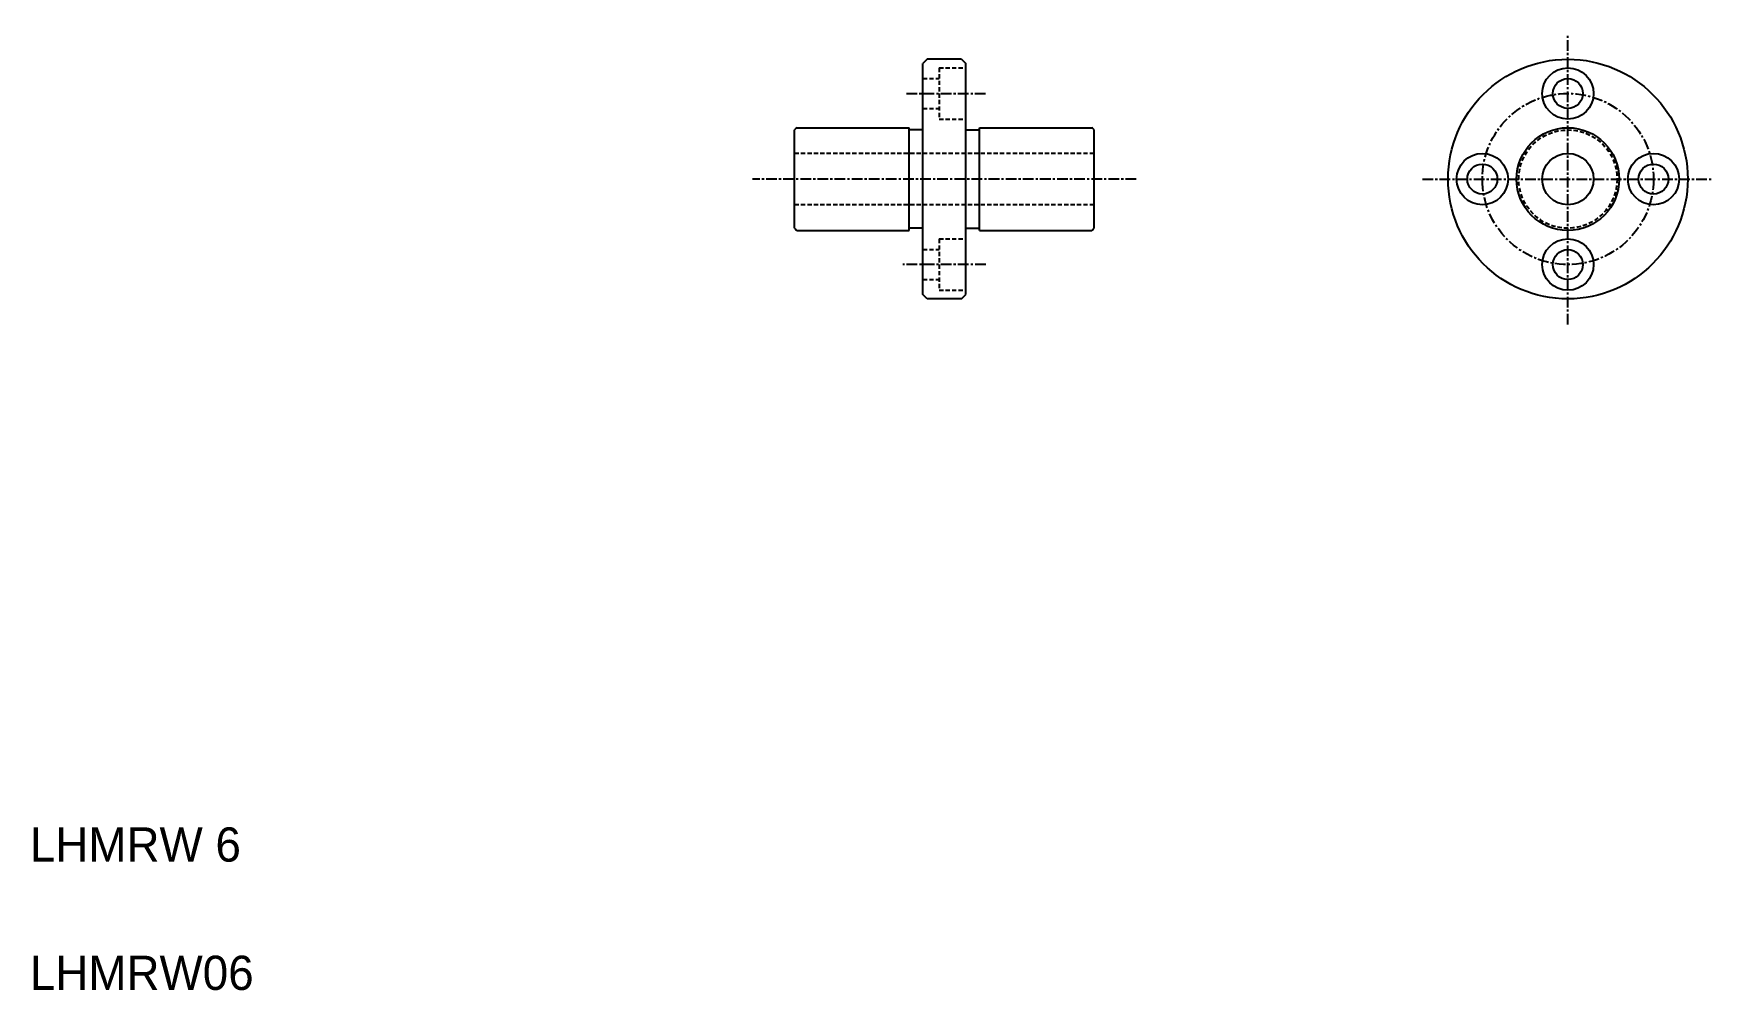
# Model space of a CAD drawing. Extents: x 10 to 207, y 10 to 122.
import ezdxf

# ---------------------------------------------------------------- set-up
doc = ezdxf.new("R2010")
doc.units = 0
doc.linetypes.add('CENTER', pattern=[2, 1.25, -0.25, 0.25, -0.25])
doc.linetypes.add('DASHED', pattern=[0.75, 0.5, -0.25])
doc.layers.get('0').update_dxf_attribs({"linetype": 'CONTINUOUS'})
doc.layers.add('CENTER', color=1, linetype='CENTER')

msp = doc.modelspace()

# ---------------------------------------------------------------- linework, layer by layer
at = {"color": 7, "linetype": 'CONTINUOUS'}
for p, q in [((114.86, 118.78), (114.36, 118.28)), ((114.36, 91.28), (114.36, 118.28)), ((118.86, 118.78), (114.86, 118.78)), ((118.86, 118.78), (119.36, 118.28)), ((119.36, 91.28), (119.36, 118.28)), ((99.36, 99.04), (99.36, 110.53)), ((99.61, 110.78), (112.76, 110.78)), ((112.76, 98.78), (112.76, 110.78)), ((114.36, 110.53), (112.76, 110.53)), ((119.36, 110.53), (120.96, 110.53)), ((120.96, 98.78), (120.96, 110.78)), ((120.96, 110.78), (134.1, 110.78)), ((122.48, 110.78), (122.48, 110.78)), ((134.36, 99.04), (134.36, 110.53)), ((99.61, 98.78), (112.76, 98.78)), ((114.36, 99.03), (112.76, 99.03)), ((119.36, 99.03), (120.96, 99.03)), ((120.96, 98.78), (134.1, 98.78)), ((122.48, 98.78), (122.48, 98.78)), ((114.36, 98.03), (114.36, 98.03)), ((114.86, 90.78), (114.36, 91.28)), ((118.86, 90.78), (114.86, 90.78)), ((118.86, 90.78), (119.36, 91.28))]:
    msp.add_line(p, q, dxfattribs=at)
at = {"color": 3, "linetype": 'DASHED'}
for p, q in [((116.26, 117.78), (116.26, 111.78)), ((116.26, 117.78), (119.36, 117.78)), ((114.36, 116.53), (116.26, 116.53)), ((114.36, 113.03), (116.26, 113.03)), ((116.26, 111.78), (119.36, 111.78)), ((134.36, 107.78), (99.36, 107.78)), ((134.36, 101.78), (99.36, 101.78)), ((114.36, 96.53), (116.26, 96.53)), ((116.26, 97.78), (116.26, 91.78)), ((116.26, 97.78), (119.36, 97.78)), ((114.36, 93.03), (116.26, 93.03)), ((116.26, 91.78), (119.36, 91.78))]:
    msp.add_line(p, q, dxfattribs=at)
for centre, radius in [((189.73, 104.78), 14), ((189.73, 114.78), 3), ((189.73, 114.78), 1.75), ((179.73, 104.78), 3), ((179.73, 104.78), 1.75), ((199.73, 104.78), 3), ((199.73, 104.78), 1.75), ((189.73, 94.78), 3), ((189.73, 94.78), 1.75)]:
    msp.add_circle(centre, radius)
at = {"color": 7, "linetype": 'CONTINUOUS'}
for radius in [6, 3]:
    msp.add_circle((189.73, 104.78), radius, dxfattribs=at)
at = {"color": 3, "linetype": 'DASHED'}
msp.add_circle((189.73, 104.78), 5.75, dxfattribs=at)
at = {"color": 7, "linetype": 'CONTINUOUS'}
for centre, start, end in [((100.11, 110.03), 123.5573, 146.4427), ((133.61, 110.03), 33.5573, 56.4427), ((100.11, 99.53), 213.5573, 236.4427), ((133.61, 99.53), 303.5573, 326.4427)]:
    msp.add_arc(centre, 0.9, start, end, dxfattribs=at)
at = {"layer": 'CENTER'}
for p, q in [((189.73, 87.78), (189.73, 121.78)), ((172.73, 104.78), (206.73, 104.78))]:
    msp.add_line(p, q, dxfattribs=at)
at = {"layer": 'CENTER', "color": 1, "linetype": 'CENTER'}
for p, q in [((112.44, 114.78), (121.7, 114.78)), ((139.29, 104.78), (94.46, 104.78)), ((121.7, 94.78), (112.01, 94.78))]:
    msp.add_line(p, q, dxfattribs=at)
at = {"layer": 'CENTER'}
msp.add_circle((189.73, 104.78), 10, dxfattribs=at)

# ---------------------------------------------------------------- texts
for s, p in [('LHMRW 6', (10, 25)), ('LHMRW06', (10, 10))]:
    msp.add_text(s, height=4).set_placement(p)

doc.saveas('drawing.dxf')
